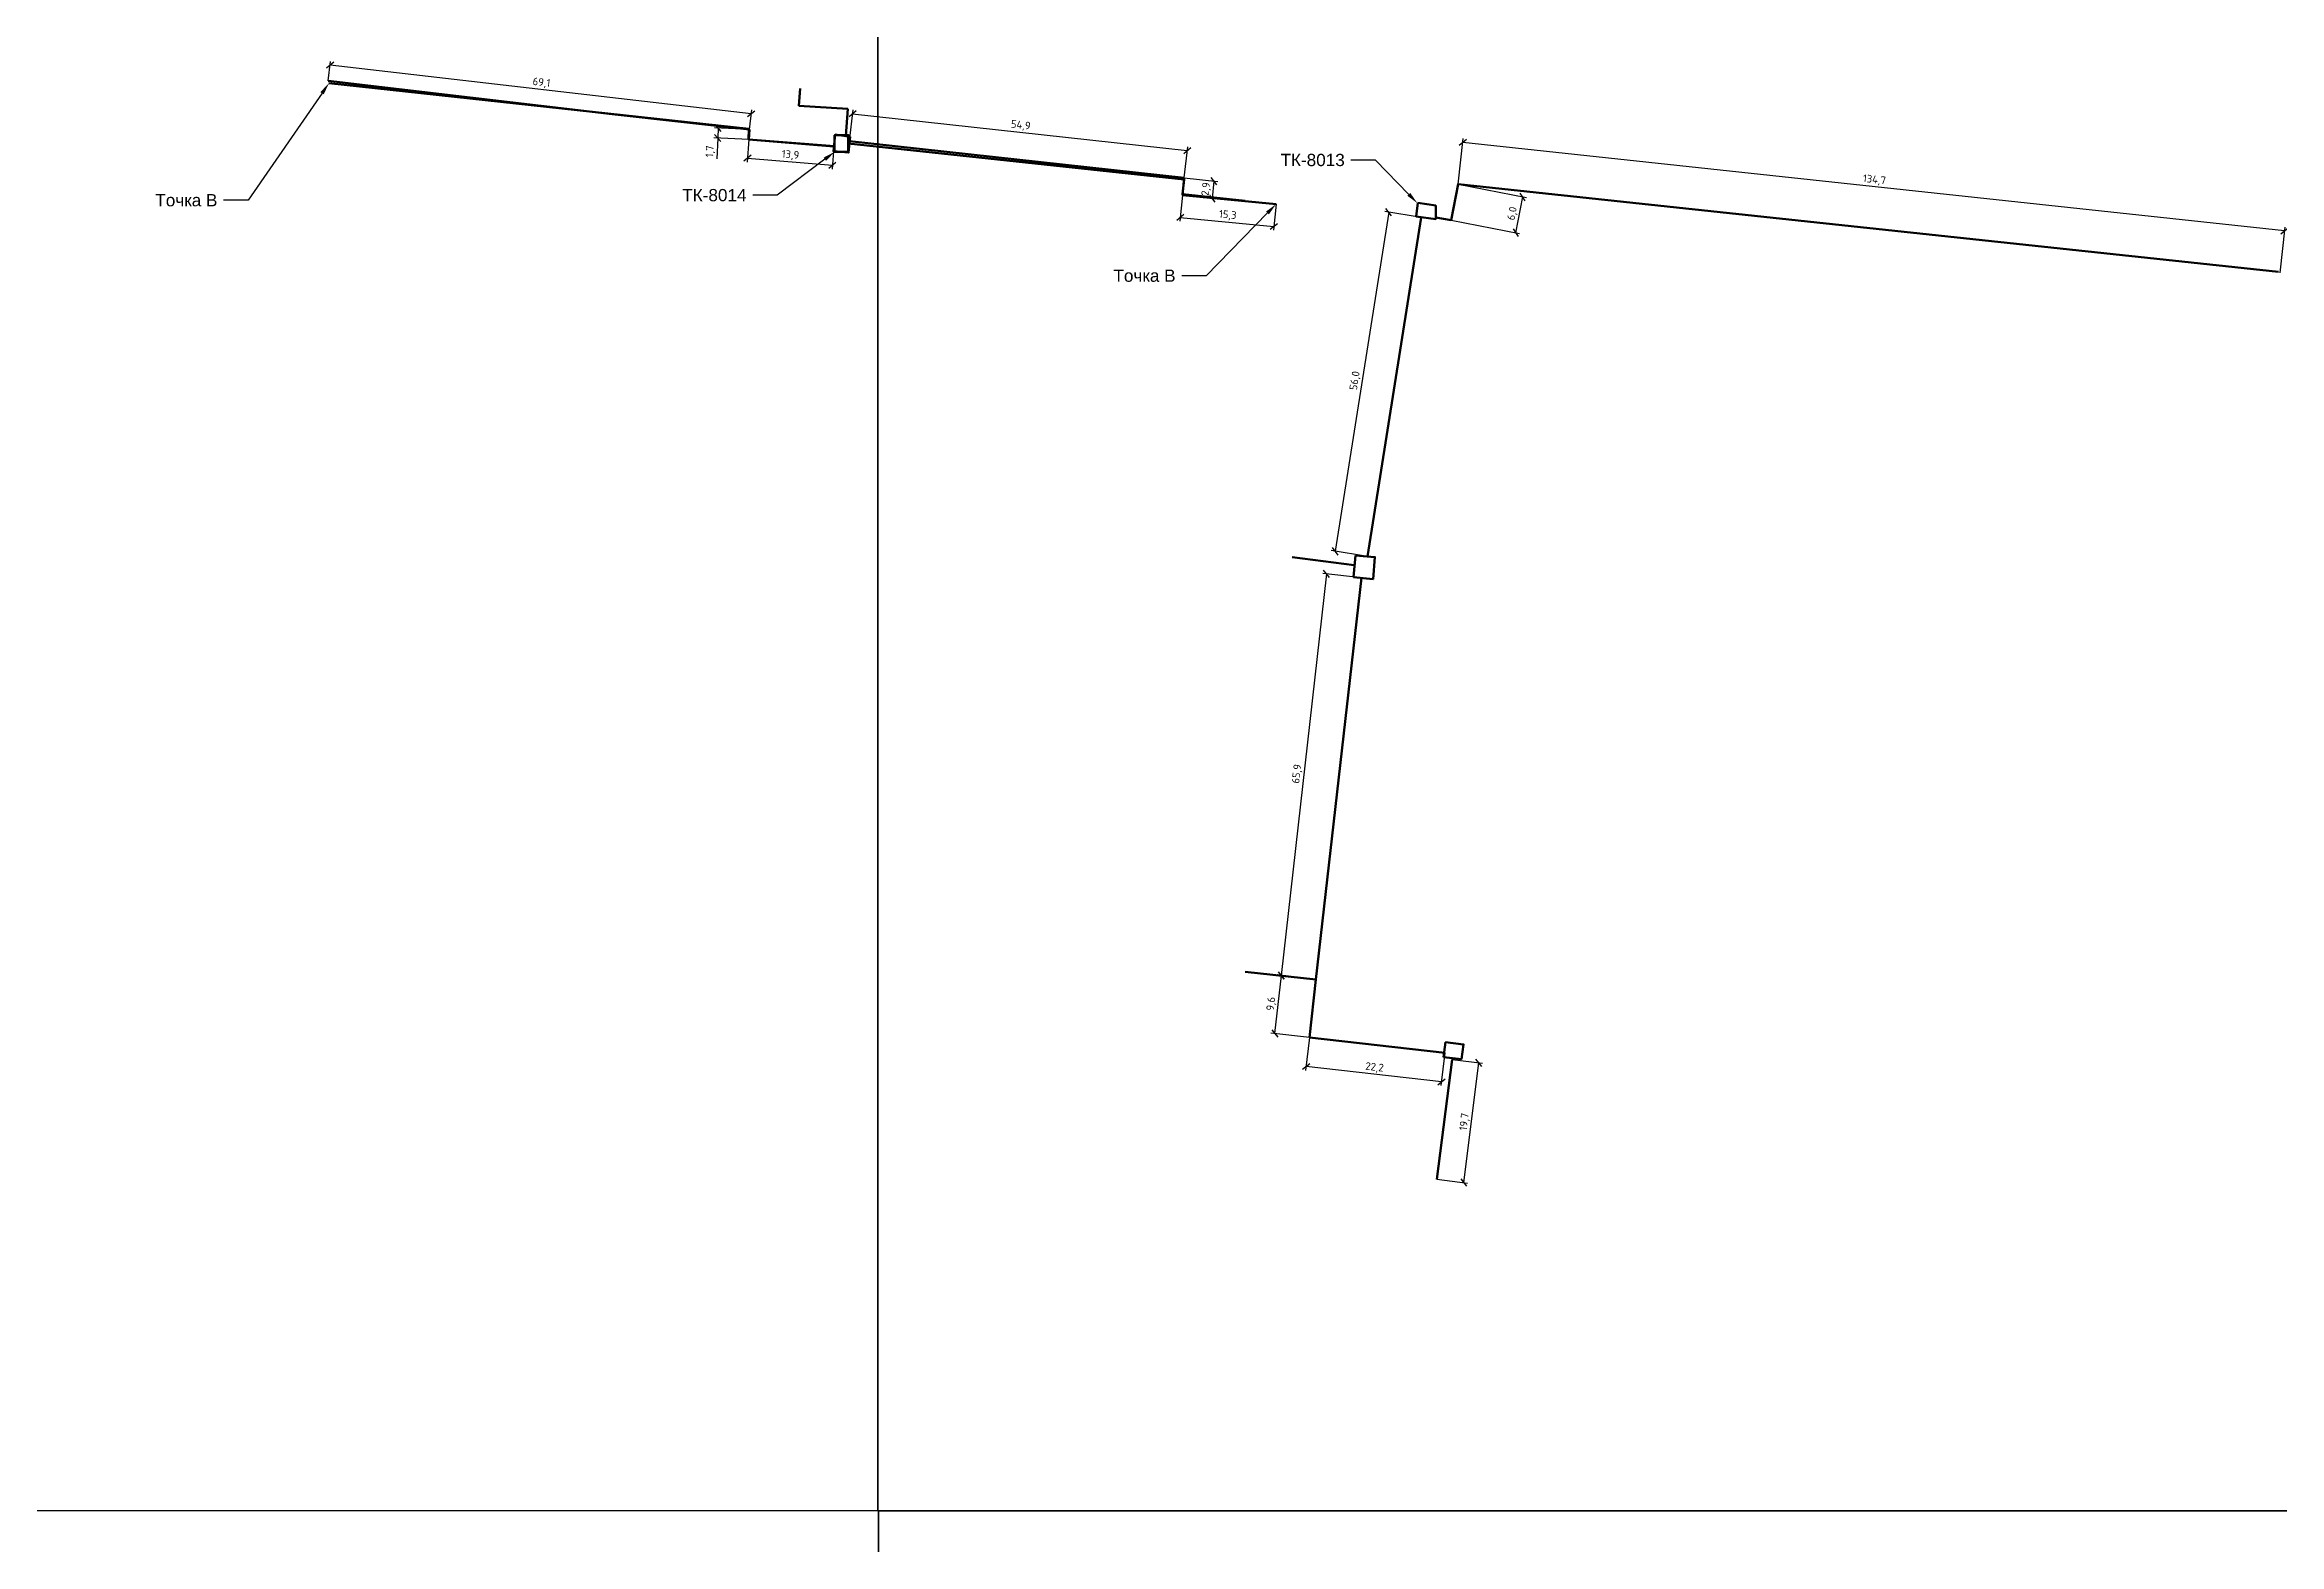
# Model space of a CAD drawing. Header units: millimetres. Extents: x 2382 to 9840, y 7594 to 13429.
# Drawn here: x 5111 to 5839, y 9931 to 10420 of the extents above; entities that cross this region are included whole.
import ezdxf
from ezdxf import colors
from ezdxf.entities.mleader import LeaderData, LeaderLine
from ezdxf.math import Vec2, Vec3

# ---------------------------------------------------------------- set-up
doc = ezdxf.new("R2010")
doc.units = ezdxf.units.MM
doc.layers.add('9 Размеры на геодезии', color=5, linetype='Continuous', lineweight=40)
doc.layers.add('Основной', color=1, linetype='Continuous', lineweight=60)
doc.styles.add('-ISOCPEUR-', font='isocpeur.ttf')
doc.styles.add('GOST', font='GOST.shx', dxfattribs={"oblique": 15})
doc.styles.get("Standard").update_dxf_attribs({"font": 'arial.ttf'})
doc.dimstyles.new('М 1 к 500', dxfattribs={"dimtxt": 2.5, "dimasz": 2.15, "dimexe": 1.25, "dimexo": 0, "dimtad": 1, "dimdec": 1, "dimlfac": 0.5, "dimzin": 1, "dimtxsty": 'GOST', "dimblk": 'OBLIQUE', "dimcen": 2.5, "dimclrd": 5, "dimclre": 5, "dimclrt": 5, "dimazin": 2, "dimtfac": 1, "dimtdec": 1, "dimtmove": 0, "dimatfit": 3, "dimldrblk": 'NONE', "dimfxl": 0, "dimlwd": 30, "dimlwe": 30, "dimarcsym": 0})
picture_1 = doc.add_image_def('image17.jpg', size_in_pixel=(3947, 3948))
picture_2 = doc.add_image_def('image18.jpg', size_in_pixel=(3947, 3947))
picture_3 = doc.add_image_def('image21.jpg', size_in_pixel=(3948, 3948))
picture_4 = doc.add_image_def('image22.jpg', size_in_pixel=(3948, 3947))

# ---------------------------------------------------------------- blocks, each defined once
blk = doc.blocks.new('_Oblique')
at = {"color": 0, "linetype": 'ByBlock', "lineweight": -2}
blk.add_line((-0.5, -0.5), (0.5, 0.5), dxfattribs=at)
blk = doc.blocks.new('*D4')
at = {"layer": '9 Размеры на геодезии', "color": 7, "linetype": 'ByBlock', "lineweight": 30, "transparency": 16777216}
for p, q in [((5203.26, 10408.61), (5203.99, 10414.95)), ((5341.13, 10397.87), (5203.84, 10413.7)), ((5340.54, 10392.77), (5341.27, 10399.11))]:
    blk.add_line(p, q, dxfattribs=at)
at = {"layer": 'Defpoints', "color": 0, "linetype": 'ByBlock', "lineweight": 50, "transparency": 16777216}
for p in [(5203.84, 10413.7), (5203.26, 10408.61), (5340.54, 10392.77)]:
    blk.add_point(p, dxfattribs=at)
at = {"layer": '9 Размеры на геодезии', "color": 7, "linetype": 'ByBlock', "lineweight": 30, "transparency": 16777216, "xscale": 2.15, "yscale": 2.15, "zscale": 2.15}
for p, rotation in [((5203.84, 10413.7), 173.4189135128404), ((5341.13, 10397.87), 353.4189135128404)]:
    blk.add_blockref('_Oblique', p, dxfattribs=dict(at, rotation=rotation))
at = {"layer": '9 Размеры на геодезии', "color": 7, "linetype": 'ByBlock', "transparency": 16777216, "insert": (5272.73, 10407.9), "char_height": 2.5, "attachment_point": 5, "rotation": 353.41891, "style": '-ISOCPEUR-', "bg_fill": 3, "box_fill_scale": 1.1, "bg_fill_color": 256, "bg_fill_true_color": 13158600, "bg_fill_transparency": 0}
blk.add_mtext('69,1', dxfattribs=at)
blk = doc.blocks.new('_None')
blk = doc.blocks.new('*D5')
at = {"layer": '9 Размеры на геодезии', "color": 7, "linetype": 'ByBlock', "lineweight": 30, "transparency": 16777216}
for p, q in [((5340.38, 10389.44), (5328.94, 10389.99)), ((5340.54, 10392.77), (5329.1, 10393.32)), ((5330.19, 10389.93), (5329.86, 10383.16)), ((5330.35, 10393.26), (5330.19, 10389.93))]:
    blk.add_line(p, q, dxfattribs=at)
at = {"layer": 'Defpoints', "color": 0, "linetype": 'ByBlock', "lineweight": 50, "transparency": 16777216}
for p in [(5340.38, 10389.44), (5340.54, 10392.77)]:
    blk.add_point(p, dxfattribs=at)
at = {"layer": '9 Размеры на геодезии', "color": 7, "linetype": 'ByBlock', "lineweight": 30, "transparency": 16777216, "xscale": 2.15, "yscale": 2.15, "zscale": 2.15}
for p, rotation in [((5330.19, 10389.93), 267.2384116159163), ((5330.35, 10393.26), 87.23841161591628)]:
    blk.add_blockref('_Oblique', p, dxfattribs=dict(at, rotation=rotation))
at = {"layer": '9 Размеры на геодезии', "color": 7, "linetype": 'ByBlock', "transparency": 16777216, "insert": (5327.85, 10385.57), "char_height": 2.5, "attachment_point": 5, "rotation": 87.23841, "style": '-ISOCPEUR-', "bg_fill": 3, "box_fill_scale": 1.1, "bg_fill_color": 256, "bg_fill_true_color": 13158600, "bg_fill_transparency": 0}
blk.add_mtext('1,7', dxfattribs=at)
at = {"layer": 'Defpoints', "color": 0, "linetype": 'ByBlock', "lineweight": 50, "transparency": 16777216}
blk.add_point((5330.19, 10389.93), dxfattribs=at)
blk = doc.blocks.new('*D6')
at = {"layer": '9 Размеры на геодезии', "color": 7, "linetype": 'ByBlock', "lineweight": 30, "transparency": 16777216}
for p, q in [((5340.38, 10389.44), (5339.78, 10382.1)), ((5339.89, 10383.34), (5367.56, 10381.09)), ((5368.06, 10387.18), (5367.46, 10379.84))]:
    blk.add_line(p, q, dxfattribs=at)
at = {"layer": 'Defpoints', "color": 0, "linetype": 'ByBlock', "lineweight": 50, "transparency": 16777216}
for p in [(5340.38, 10389.44), (5367.56, 10381.09), (5368.06, 10387.18)]:
    blk.add_point(p, dxfattribs=at)
at = {"layer": '9 Размеры на геодезии', "color": 7, "linetype": 'ByBlock', "lineweight": 30, "transparency": 16777216, "xscale": 2.15, "yscale": 2.15, "zscale": 2.15}
for p, rotation in [((5339.89, 10383.34), 175.3385259180883), ((5367.56, 10381.09), 355.3385259180882)]:
    blk.add_blockref('_Oblique', p, dxfattribs=dict(at, rotation=rotation))
at = {"layer": '9 Размеры на геодезии', "color": 7, "linetype": 'ByBlock', "transparency": 16777216, "insert": (5353.9, 10384.33), "char_height": 2.5, "attachment_point": 5, "rotation": 355.33853, "style": '-ISOCPEUR-', "bg_fill": 3, "box_fill_scale": 1.1, "bg_fill_color": 256, "bg_fill_true_color": 13158600, "bg_fill_transparency": 0}
blk.add_mtext('13,9', dxfattribs=at)
blk = doc.blocks.new('*D7')
at = {"layer": '9 Размеры на геодезии', "color": 7, "linetype": 'ByBlock', "lineweight": 30, "transparency": 16777216}
for p, q in [((5373.2, 10388.94), (5374.32, 10399.1)), ((5374.18, 10397.85), (5483.28, 10385.89)), ((5482.3, 10376.97), (5483.41, 10387.13))]:
    blk.add_line(p, q, dxfattribs=at)
at = {"layer": 'Defpoints', "color": 0, "linetype": 'ByBlock', "lineweight": 50, "transparency": 16777216}
for p in [(5373.2, 10388.94), (5483.28, 10385.89), (5482.3, 10376.97)]:
    blk.add_point(p, dxfattribs=at)
at = {"layer": '9 Размеры на геодезии', "color": 7, "linetype": 'ByBlock', "lineweight": 30, "transparency": 16777216, "xscale": 2.15, "yscale": 2.15, "zscale": 2.15}
for p, rotation in [((5374.18, 10397.85), 173.7398845396925), ((5483.28, 10385.89), 353.7398845396925)]:
    blk.add_blockref('_Oblique', p, dxfattribs=dict(at, rotation=rotation))
at = {"layer": '9 Размеры на геодезии', "color": 7, "linetype": 'ByBlock', "transparency": 16777216, "insert": (5428.96, 10393.98), "char_height": 2.5, "attachment_point": 5, "rotation": 353.73988, "style": '-ISOCPEUR-', "bg_fill": 3, "box_fill_scale": 1.1, "bg_fill_color": 256, "bg_fill_true_color": 13158600, "bg_fill_transparency": 0}
blk.add_mtext('54,9', dxfattribs=at)
blk = doc.blocks.new('*D8')
at = {"layer": '9 Размеры на геодезии', "color": 7, "linetype": 'ByBlock', "lineweight": 30, "transparency": 16777216}
for p, q in [((5482.3, 10376.97), (5493.19, 10375.77)), ((5491.95, 10375.91), (5491.33, 10370.23)), ((5481.68, 10371.29), (5492.57, 10370.1))]:
    blk.add_line(p, q, dxfattribs=at)
at = {"layer": 'Defpoints', "color": 0, "linetype": 'ByBlock', "lineweight": 50, "transparency": 16777216}
for p in [(5482.3, 10376.97), (5481.68, 10371.29)]:
    blk.add_point(p, dxfattribs=at)
at = {"layer": '9 Размеры на геодезии', "color": 7, "linetype": 'ByBlock', "lineweight": 30, "transparency": 16777216, "xscale": 2.15, "yscale": 2.15, "zscale": 2.15}
for p, rotation in [((5491.95, 10375.91), 83.73988453969667), ((5491.33, 10370.23), 263.7398845396967)]:
    blk.add_blockref('_Oblique', p, dxfattribs=dict(at, rotation=rotation))
at = {"layer": '9 Размеры на геодезии', "color": 7, "linetype": 'ByBlock', "transparency": 16777216, "insert": (5489.53, 10373.3), "char_height": 2.5, "attachment_point": 5, "rotation": 83.73988, "style": '-ISOCPEUR-', "bg_fill": 3, "box_fill_scale": 1.1, "bg_fill_color": 256, "bg_fill_true_color": 13158600, "bg_fill_transparency": 0}
blk.add_mtext('2,9', dxfattribs=at)
at = {"layer": 'Defpoints', "color": 0, "linetype": 'ByBlock', "lineweight": 50, "transparency": 16777216}
blk.add_point((5491.33, 10370.23), dxfattribs=at)
blk = doc.blocks.new('*D3')
at = {"layer": '9 Размеры на геодезии', "color": 7, "linetype": 'ByBlock', "lineweight": 30, "transparency": 16777216}
for p, q in [((5481.68, 10371.29), (5480.87, 10362.82)), ((5512.19, 10368.37), (5511.38, 10359.91)), ((5480.99, 10364.07), (5511.5, 10361.15))]:
    blk.add_line(p, q, dxfattribs=at)
at = {"layer": 'Defpoints', "color": 0, "linetype": 'ByBlock', "lineweight": 50, "transparency": 16777216}
for p in [(5481.68, 10371.29), (5512.19, 10368.37), (5511.5, 10361.15)]:
    blk.add_point(p, dxfattribs=at)
at = {"layer": '9 Размеры на геодезии', "color": 7, "linetype": 'ByBlock', "lineweight": 30, "transparency": 16777216, "xscale": 2.15, "yscale": 2.15, "zscale": 2.15}
for p, rotation in [((5480.99, 10364.07), 174.5404093813099), ((5511.5, 10361.15), 354.5404093813099)]:
    blk.add_blockref('_Oblique', p, dxfattribs=dict(at, rotation=rotation))
at = {"layer": '9 Размеры на геодезии', "color": 7, "linetype": 'ByBlock', "transparency": 16777216, "insert": (5496.44, 10364.72), "char_height": 2.5, "attachment_point": 5, "rotation": 354.54041, "style": '-ISOCPEUR-', "bg_fill": 3, "box_fill_scale": 1.1, "bg_fill_color": 256, "bg_fill_true_color": 13158600, "bg_fill_transparency": 0}
blk.add_mtext('15,3', dxfattribs=at)
blk = doc.blocks.new('*D9')
at = {"layer": '9 Размеры на геодезии', "color": 7, "linetype": 'ByBlock', "lineweight": 30, "transparency": 16777216}
for p, q in [((5548.92, 10365.76), (5531.42, 10255.2)), ((5559.47, 10364.09), (5547.68, 10365.95)), ((5541.98, 10253.53), (5530.19, 10255.39))]:
    blk.add_line(p, q, dxfattribs=at)
at = {"layer": 'Defpoints', "color": 0, "linetype": 'ByBlock', "lineweight": 50, "transparency": 16777216}
for p in [(5559.47, 10364.09), (5531.42, 10255.2), (5541.98, 10253.53)]:
    blk.add_point(p, dxfattribs=at)
at = {"layer": '9 Размеры на геодезии', "color": 7, "linetype": 'ByBlock', "lineweight": 30, "transparency": 16777216, "xscale": 2.15, "yscale": 2.15, "zscale": 2.15}
for p, rotation in [((5548.92, 10365.76), 81.00912076941327), ((5531.42, 10255.2), 261.0091207694133)]:
    blk.add_blockref('_Oblique', p, dxfattribs=dict(at, rotation=rotation))
at = {"layer": '9 Размеры на геодезии', "color": 7, "linetype": 'ByBlock', "transparency": 16777216, "insert": (5538.07, 10310.81), "char_height": 2.5, "attachment_point": 5, "rotation": 81.00912, "style": '-ISOCPEUR-', "bg_fill": 3, "box_fill_scale": 1.1, "bg_fill_color": 256, "bg_fill_true_color": 13158600, "bg_fill_transparency": 0}
blk.add_mtext('56,0', dxfattribs=at)
blk = doc.blocks.new('*D10')
at = {"layer": '9 Размеры на геодезии', "color": 7, "linetype": 'ByBlock', "lineweight": 30, "transparency": 16777216}
for p, q in [((5528.65, 10247.82), (5513.85, 10116.89)), ((5540.01, 10246.53), (5527.41, 10247.96)), ((5525.21, 10115.6), (5512.61, 10117.03))]:
    blk.add_line(p, q, dxfattribs=at)
at = {"layer": 'Defpoints', "color": 0, "linetype": 'ByBlock', "lineweight": 50, "transparency": 16777216}
for p in [(5540.01, 10246.53), (5513.85, 10116.89), (5525.21, 10115.6)]:
    blk.add_point(p, dxfattribs=at)
at = {"layer": '9 Размеры на геодезии', "color": 7, "linetype": 'ByBlock', "lineweight": 30, "transparency": 16777216, "xscale": 2.15, "yscale": 2.15, "zscale": 2.15}
for p, rotation in [((5528.65, 10247.82), 83.55039405475398), ((5513.85, 10116.89), 263.550394054754)]:
    blk.add_blockref('_Oblique', p, dxfattribs=dict(at, rotation=rotation))
at = {"layer": '9 Размеры на геодезии', "color": 7, "linetype": 'ByBlock', "transparency": 16777216, "insert": (5519.14, 10182.59), "char_height": 2.5, "attachment_point": 5, "rotation": 83.55039, "style": '-ISOCPEUR-', "bg_fill": 3, "box_fill_scale": 1.1, "bg_fill_color": 256, "bg_fill_true_color": 13158600, "bg_fill_transparency": 0}
blk.add_mtext('65,9', dxfattribs=at)
blk = doc.blocks.new('*D11')
at = {"layer": 'Defpoints', "color": 0, "lineweight": 50, "transparency": 16777216}
for p in [(5569.59, 10089.49), (5578.31, 10088.39), (5564.66, 10050.43)]:
    blk.add_point(p, dxfattribs=at)
at = {"layer": 'Основной', "color": 7, "lineweight": 30, "transparency": 16777216}
for p, q in [((5569.59, 10089.49), (5579.55, 10088.24)), ((5573.39, 10049.33), (5578.31, 10088.39)), ((5564.66, 10050.43), (5574.63, 10049.17))]:
    blk.add_line(p, q, dxfattribs=at)
at = {"layer": 'Основной', "color": 7, "lineweight": 30, "transparency": 16777216, "xscale": 2.15, "yscale": 2.15, "zscale": 2.15}
for p, rotation in [((5578.31, 10088.39), 82.81817855927522), ((5573.39, 10049.33), 262.8181785592752)]:
    blk.add_blockref('_Oblique', p, dxfattribs=dict(at, rotation=rotation))
at = {"layer": 'Основной', "color": 7, "lineweight": 50, "transparency": 16777216, "insert": (5573.74, 10069.13), "char_height": 2.5, "attachment_point": 5, "rotation": 82.81818, "style": '-ISOCPEUR-', "bg_fill": 3, "box_fill_scale": 1.1, "bg_fill_color": 256, "bg_fill_true_color": 13158600, "bg_fill_transparency": 0}
blk.add_mtext('19,7', dxfattribs=at)
blk = doc.blocks.new('*D12')
at = {"layer": '9 Размеры на геодезии', "color": 7, "linetype": 'ByBlock', "lineweight": 30, "transparency": 16777216}
for p, q in [((5523.06, 10096.62), (5521.85, 10085.91)), ((5567.17, 10091.64), (5565.96, 10080.93)), ((5566.1, 10082.17), (5521.99, 10087.15))]:
    blk.add_line(p, q, dxfattribs=at)
at = {"layer": 'Defpoints', "color": 0, "linetype": 'ByBlock', "lineweight": 50, "transparency": 16777216}
for p in [(5523.06, 10096.62), (5567.17, 10091.64), (5521.99, 10087.15)]:
    blk.add_point(p, dxfattribs=at)
at = {"layer": '9 Размеры на геодезии', "color": 7, "linetype": 'ByBlock', "lineweight": 30, "transparency": 16777216, "xscale": 2.15, "yscale": 2.15, "zscale": 2.15}
for p, rotation in [((5521.99, 10087.15), 173.5503940547552), ((5566.1, 10082.17), 353.5503940547553)]:
    blk.add_blockref('_Oblique', p, dxfattribs=dict(at, rotation=rotation))
at = {"layer": '9 Размеры на геодезии', "color": 7, "linetype": 'ByBlock', "transparency": 16777216, "insert": (5544.29, 10086.77), "char_height": 2.5, "attachment_point": 5, "rotation": 353.55039, "style": '-ISOCPEUR-', "bg_fill": 3, "box_fill_scale": 1.1, "bg_fill_color": 256, "bg_fill_true_color": 13158600, "bg_fill_transparency": 0}
blk.add_mtext('22,2', dxfattribs=at)
blk = doc.blocks.new('*D13')
at = {"layer": '9 Размеры на геодезии', "color": 7, "linetype": 'ByBlock', "lineweight": 30, "transparency": 16777216}
for p, q in [((5511.79, 10097.9), (5513.93, 10116.88)), ((5525.21, 10115.6), (5512.69, 10117.02)), ((5523.06, 10096.62), (5510.54, 10098.04))]:
    blk.add_line(p, q, dxfattribs=at)
at = {"layer": 'Defpoints', "color": 0, "linetype": 'ByBlock', "lineweight": 50, "transparency": 16777216}
for p in [(5513.93, 10116.88), (5525.21, 10115.6), (5523.06, 10096.62)]:
    blk.add_point(p, dxfattribs=at)
at = {"layer": '9 Размеры на геодезии', "color": 7, "linetype": 'ByBlock', "lineweight": 30, "transparency": 16777216, "xscale": 2.15, "yscale": 2.15, "zscale": 2.15}
for p, rotation in [((5513.93, 10116.88), 83.55039405402924), ((5511.79, 10097.9), 263.5503940540293)]:
    blk.add_blockref('_Oblique', p, dxfattribs=dict(at, rotation=rotation))
at = {"layer": '9 Размеры на геодезии', "color": 7, "linetype": 'ByBlock', "transparency": 16777216, "insert": (5510.75, 10107.62), "char_height": 2.5, "attachment_point": 5, "rotation": 83.55039, "style": '-ISOCPEUR-', "bg_fill": 3, "box_fill_scale": 1.1, "bg_fill_color": 256, "bg_fill_true_color": 13158600, "bg_fill_transparency": 0}
blk.add_mtext('9,6', dxfattribs=at)
blk = doc.blocks.new('*D15')
at = {"layer": '9 Размеры на геодезии', "color": 7, "linetype": 'ByBlock', "lineweight": 30, "transparency": 16777216}
for p, q in [((5571.59, 10374.86), (5573.19, 10389.75)), ((5840.97, 10359.67), (5573.06, 10388.5)), ((5839.51, 10346.03), (5841.11, 10360.92))]:
    blk.add_line(p, q, dxfattribs=at)
at = {"layer": 'Defpoints', "color": 0, "linetype": 'ByBlock', "lineweight": 50, "transparency": 16777216}
for p in [(5573.06, 10388.5), (5571.59, 10374.86), (5839.51, 10346.03)]:
    blk.add_point(p, dxfattribs=at)
at = {"layer": '9 Размеры на геодезии', "color": 7, "linetype": 'ByBlock', "lineweight": 30, "transparency": 16777216, "xscale": 2.15, "yscale": 2.15, "zscale": 2.15}
for p, rotation in [((5573.06, 10388.5), 173.8582701198188), ((5840.97, 10359.67), 353.8582701198188)]:
    blk.add_blockref('_Oblique', p, dxfattribs=dict(at, rotation=rotation))
at = {"layer": '9 Размеры на геодезии', "color": 7, "linetype": 'ByBlock', "transparency": 16777216, "insert": (5707.24, 10376.2), "char_height": 2.5, "attachment_point": 5, "rotation": 353.85827, "style": '-ISOCPEUR-', "bg_fill": 3, "box_fill_scale": 1.1, "bg_fill_color": 256, "bg_fill_true_color": 13158600, "bg_fill_transparency": 0}
blk.add_mtext('134,7', dxfattribs=at)
blk = doc.blocks.new('*D16')
at = {"layer": '9 Размеры на геодезии', "color": 7, "linetype": 'ByBlock', "lineweight": 30, "transparency": 16777216}
for p, q in [((5571.59, 10374.86), (5593.82, 10370.51)), ((5592.59, 10370.75), (5590.3, 10359.06)), ((5569.3, 10363.17), (5591.53, 10358.82))]:
    blk.add_line(p, q, dxfattribs=at)
at = {"layer": 'Defpoints', "color": 0, "linetype": 'ByBlock', "lineweight": 50, "transparency": 16777216}
for p in [(5571.59, 10374.86), (5569.3, 10363.17)]:
    blk.add_point(p, dxfattribs=at)
at = {"layer": '9 Размеры на геодезии', "color": 7, "linetype": 'ByBlock', "lineweight": 30, "transparency": 16777216, "xscale": 2.15, "yscale": 2.15, "zscale": 2.15}
for p, rotation in [((5592.59, 10370.75), 78.92505595419323), ((5590.3, 10359.06), 258.9250559541932)]:
    blk.add_blockref('_Oblique', p, dxfattribs=dict(at, rotation=rotation))
at = {"layer": '9 Размеры на геодезии', "color": 7, "linetype": 'ByBlock', "transparency": 16777216, "insert": (5589.36, 10365.31), "char_height": 2.5, "attachment_point": 5, "rotation": 78.92506, "style": '-ISOCPEUR-', "bg_fill": 3, "box_fill_scale": 1.1, "bg_fill_color": 256, "bg_fill_true_color": 13158600, "bg_fill_transparency": 0}
blk.add_mtext('6,0', dxfattribs=at)
at = {"layer": 'Defpoints', "color": 0, "linetype": 'ByBlock', "lineweight": 50, "transparency": 16777216}
blk.add_point((5590.3, 10359.06), dxfattribs=at)

msp = doc.modelspace()

# ---------------------------------------------------------------- linework, layer by layer
at = {"layer": 'Основной', "color": 1, "lineweight": 100}
for p, q in [((5203.25, 10408.6), (5295.78, 10397.73)), ((5357.05, 10406.1), (5356.68, 10400.5)), ((5295.78, 10397.73), (5340.54, 10392.77)), ((5356.68, 10400.5), (5372.56, 10399.44)), ((5372.56, 10399.44), (5371.97, 10390.66)), ((5340.54, 10392.77), (5340.38, 10389.44)), ((5340.38, 10389.44), (5368.06, 10387.18)), ((5373.2, 10388.94), (5482.3, 10376.97)), ((5482.3, 10376.97), (5481.68, 10371.29))]:
    msp.add_line(p, q, dxfattribs=at)
at = {"layer": 'Основной', "color": 1, "lineweight": 50}
for p, q in [((5541.98, 10253.53), (5559.47, 10364.09)), ((5517.41, 10253.27), (5537.68, 10250.66)), ((5540.01, 10246.53), (5525.21, 10115.6)), ((5525.21, 10115.6), (5502.1, 10118.04)), ((5525.21, 10115.6), (5523.06, 10096.62)), ((5523.06, 10096.62), (5567.17, 10091.64)), ((5564.66, 10050.43), (5569.59, 10089.49))]:
    msp.add_line(p, q, dxfattribs=at)
at = {"layer": 'Основной', "color": 1, "lineweight": 100}
msp.add_lwpolyline([(5368.49, 10391.11), (5373.32, 10390.32), (5372.88, 10385.19), (5367.89, 10385.62)], close=True, dxfattribs=at)
at = {"layer": 'Основной', "color": 1, "lineweight": 50}
msp.add_lwpolyline([(5564.28, 10364.01), (5569.3, 10363.17), (5571.59, 10374.86), (5838.98, 10346.29)], dxfattribs=at)
for points in [[(5558.4, 10368.78), (5564.28, 10367.92), (5564.28, 10363.51), (5557.9, 10364.35)], [(5538.14, 10253.85), (5544.45, 10253.32), (5543.81, 10246.14), (5537.47, 10246.8)], [(5566.79, 10090.23), (5572.64, 10089.6), (5573.31, 10094.35), (5567.48, 10095.09)]]:
    msp.add_lwpolyline(points, close=True, dxfattribs=at)

# ---------------------------------------------------------------- pictures from other files: only their frames are drawn
image = msp.add_image(picture_1, insert=(4882.36, 9942.31), size_in_units=(500, 500.12))
image.dxf.flags = 7
image = msp.add_image(picture_2, insert=(5382.35, 9942.31), size_in_units=(500, 500))
image.dxf.flags = 7
image = msp.add_image(picture_3, insert=(4882.48, 9442.32), size_in_units=(500.12, 500.12))
image.dxf.flags = 7
image = msp.add_image(picture_4, insert=(5382.61, 9442.32), size_in_units=(500.12, 500))
image.dxf.flags = 7

# ---------------------------------------------------------------- next in the draw order: dimensions: what is measured, and where the dimension line sits
at = {"layer": '9 Размеры на геодезии', "color": 4, "linetype": 'ByBlock'}
for p1, p2, distance, picture, middle in [((5340.54, 10392.77), (5203.26, 10408.61), -5.13, '*D4', (5272.73, 10407.9)), ((5373.2, 10388.94), (5482.3, 10376.97), 8.97, '*D7', (5428.96, 10393.98)), ((5839.51, 10346.03), (5571.59, 10374.86), -13.72, '*D15', (5707.24, 10376.2)), ((5559.47, 10364.09), (5541.98, 10253.53), -10.68, '*D9', (5538.07, 10310.81)), ((5540.01, 10246.53), (5525.21, 10115.6), -11.43, '*D10', (5519.14, 10182.59))]:
    dim = msp.add_aligned_dim(p1=p1, p2=p2, distance=distance, dimstyle='М 1 к 500', override={"dimtxsty": '-ISOCPEUR-', "dimclrd": 7, "dimclre": 7, "dimclrt": 7, "dimtfill": 1}, dxfattribs=at)
    dim.commit()
    dim.dimension.update_dxf_attribs({"geometry": picture, "text_midpoint": middle})
at = {"layer": 'Основной', "color": 1, "lineweight": 50}
dim = msp.add_aligned_dim(p1=(5564.66, 10050.43), p2=(5569.59, 10089.49), distance=-8.79, dimstyle='М 1 к 500', override={"dimtxsty": '-ISOCPEUR-', "dimclrd": 7, "dimclre": 7, "dimclrt": 7, "dimtfill": 1}, dxfattribs=at)
dim.commit()
dim.dimension.update_dxf_attribs({"geometry": '*D11', "text_midpoint": (5573.74, 10069.13)})

# ---------------------------------------------------------------- next in the draw order: dimensions: what is measured, and where the dimension line sits
at = {"layer": '9 Размеры на геодезии', "color": 4, "linetype": 'ByBlock'}
for p1, p2, distance, picture, middle in [((5340.54, 10392.77), (5340.38, 10389.44), -10.21, '*D5', (5327.85, 10385.57)), ((5482.3, 10376.97), (5481.68, 10371.29), 9.71, '*D8', (5489.53, 10373.3)), ((5571.59, 10374.86), (5569.3, 10363.17), 21.4, '*D16', (5589.36, 10365.31)), ((5567.17, 10091.64), (5523.06, 10096.62), 9.53, '*D12', (5544.29, 10086.77))]:
    dim = msp.add_aligned_dim(p1=p1, p2=p2, distance=distance, dimstyle='М 1 к 500', override={"dimtxsty": '-ISOCPEUR-', "dimclrd": 7, "dimclre": 7, "dimclrt": 7, "dimtfill": 1}, dxfattribs=at)
    dim.commit()
    dim.dimension.update_dxf_attribs({"geometry": picture, "text_midpoint": middle})

# ---------------------------------------------------------------- next in the draw order: leaders
at = {"layer": 'Основной', "color": 1, "lineweight": 50}
ml = msp.add_multileader_mtext('Standard', dxfattribs=at)
ml.set_content('Точка В', color=1)
ml.set_leader_properties()
ml.build(insert=Vec2(0, 0))
ctx = ml.context
ctx.base_point, ctx.plane_origin = Vec3(5145.28, 10369.64), Vec3(5203.48, 10407.85)
ctx.text_align_type = 2
notes = []
notes.append((ctx, [(0, (1, 1, 0), (5177.12, 10369.64), (-1, 0), 8, [(0, [(5203.48, 10407.85)], 0, [])])]))
ctx.mtext.insert, ctx.mtext.alignment, ctx.mtext.flow_direction = Vec3(5167.12, 10371.68), 3, 5
for ctx, leaders in notes:
    for number, flags, end, landing, length, lines in leaders:
        leader = LeaderData()
        leader.index, (leader.has_last_leader_line, leader.has_dogleg_vector, leader.attachment_direction) = number, flags
        leader.last_leader_point, leader.dogleg_vector, leader.dogleg_length = Vec3(end), Vec3(landing), length
        for number, points, colour, breaks in lines:
            line = LeaderLine()
            line.index, line.vertices, line.color, line.breaks = number, Vec3.list(points), colors.encode_raw_color(colour), breaks
            leader.lines.append(line)
        ctx.leaders.append(leader)

# ---------------------------------------------------------------- next in the draw order: linework, layer by layer
at = {"layer": 'Основной', "color": 1, "lineweight": 100}
msp.add_line((5481.68, 10371.29), (5512.19, 10368.37), dxfattribs=at)

# ---------------------------------------------------------------- next in the draw order: dimensions: what is measured, and where the dimension line sits
at = {"layer": '9 Размеры на геодезии', "color": 4, "linetype": 'ByBlock'}
for p1, p2, distance, picture, middle in [((5340.38, 10389.44), (5368.06, 10387.18), -6.11, '*D6', (5353.9, 10384.33)), ((5523.06, 10096.62), (5525.21, 10115.6), 11.35, '*D13', (5510.75, 10107.62))]:
    dim = msp.add_aligned_dim(p1=p1, p2=p2, distance=distance, dimstyle='М 1 к 500', override={"dimtxsty": '-ISOCPEUR-', "dimclrd": 7, "dimclre": 7, "dimclrt": 7, "dimtfill": 1}, dxfattribs=at)
    dim.commit()
    dim.dimension.update_dxf_attribs({"geometry": picture, "text_midpoint": middle})

# ---------------------------------------------------------------- next in the draw order: linework, layer by layer
at = {"layer": 'Основной', "color": 1, "lineweight": 50}
msp.add_lwpolyline([(5368.31, 10387.31), (5340.26, 10389.47), (5340.33, 10392.92), (5203.48, 10407.85)], dxfattribs=at)
msp.add_lwpolyline([(5368.31, 10390.9), (5372.73, 10390.9), (5372.73, 10385.45), (5368.31, 10385.45)], close=True, dxfattribs=at)

# ---------------------------------------------------------------- next in the draw order: dimensions: what is measured, and where the dimension line sits
at = {"layer": '9 Размеры на геодезии', "color": 4, "linetype": 'ByBlock'}
dim = msp.add_aligned_dim(p1=(5481.68, 10371.29), p2=(5512.19, 10368.37), distance=-7.26, dimstyle='М 1 к 500', override={"dimtxsty": '-ISOCPEUR-', "dimclrd": 7, "dimclre": 7, "dimclrt": 7, "dimtfill": 1}, dxfattribs=at)
dim.commit()
dim.dimension.update_dxf_attribs({"geometry": '*D3', "text_midpoint": (5496.44, 10364.72)})

# ---------------------------------------------------------------- next in the draw order: leaders
at = {"layer": 'Основной', "color": 1, "lineweight": 50}
ml = msp.add_multileader_mtext('Standard', dxfattribs=at)
ml.set_content('ТК-8014', color=1)
ml.set_leader_properties()
ml.build(insert=Vec2(0, 0))
ctx = ml.context
ctx.base_point, ctx.plane_origin = Vec3(5317.03, 10371.29), Vec3(5368.31, 10385.45)
ctx.text_align_type = 2
notes = []
notes.append((ctx, [(0, (1, 1, 0), (5349.59, 10371.29), (-1, 0), 8, [(0, [(5368.31, 10385.45)], 0, [])])]))
ctx.mtext.insert, ctx.mtext.alignment, ctx.mtext.flow_direction = Vec3(5339.59, 10373.33), 3, 5
for ctx, leaders in notes:
    for number, flags, end, landing, length, lines in leaders:
        leader = LeaderData()
        leader.index, (leader.has_last_leader_line, leader.has_dogleg_vector, leader.attachment_direction) = number, flags
        leader.last_leader_point, leader.dogleg_vector, leader.dogleg_length = Vec3(end), Vec3(landing), length
        for number, points, colour, breaks in lines:
            line = LeaderLine()
            line.index, line.vertices, line.color, line.breaks = number, Vec3.list(points), colors.encode_raw_color(colour), breaks
            leader.lines.append(line)
        ctx.leaders.append(leader)

# ---------------------------------------------------------------- next in the draw order: linework, layer by layer
msp.add_lwpolyline([(5372.73, 10388.17), (5482.24, 10376.45), (5481.72, 10371.61), (5502.17, 10369.42)], dxfattribs=at)

# ---------------------------------------------------------------- next in the draw order: leaders
ml = msp.add_multileader_mtext('Standard', dxfattribs=at)
ml.set_content('ТК-8013', color=1)
ml.set_leader_properties()
ml.build(insert=Vec2(0, 0))
ctx = ml.context
ctx.base_point, ctx.plane_origin = Vec3(5512.03, 10382.77), Vec3(5554.51, 10372.7)
ctx.text_align_type = 2
notes = []
notes.append((ctx, [(0, (1, 1, 0), (5544.61, 10382.77), (-1, 0), 8, [(0, [(5558.27, 10368.71)], 0, [])])]))
ctx.mtext.insert, ctx.mtext.alignment, ctx.mtext.flow_direction = Vec3(5534.61, 10384.8), 3, 5
ml = msp.add_multileader_mtext('Standard', dxfattribs=at)
ml.set_content('Точка В', color=1)
ml.set_leader_properties()
ml.build(insert=Vec2(0, 0))
ctx = ml.context
ctx.base_point, ctx.plane_origin = Vec3(5457.61, 10345.04), Vec3(5512.19, 10368.37)
ctx.text_align_type = 2
notes.append((ctx, [(0, (1, 1, 0), (5489.45, 10345.04), (-1, 0), 8, [(0, [(5512.19, 10368.37)], 0, [])])]))
ctx.mtext.insert, ctx.mtext.alignment, ctx.mtext.flow_direction = Vec3(5479.45, 10347.07), 3, 5
for ctx, leaders in notes:
    for number, flags, end, landing, length, lines in leaders:
        leader = LeaderData()
        leader.index, (leader.has_last_leader_line, leader.has_dogleg_vector, leader.attachment_direction) = number, flags
        leader.last_leader_point, leader.dogleg_vector, leader.dogleg_length = Vec3(end), Vec3(landing), length
        for number, points, colour, breaks in lines:
            line = LeaderLine()
            line.index, line.vertices, line.color, line.breaks = number, Vec3.list(points), colors.encode_raw_color(colour), breaks
            leader.lines.append(line)
        ctx.leaders.append(leader)

doc.saveas('drawing.dxf')
